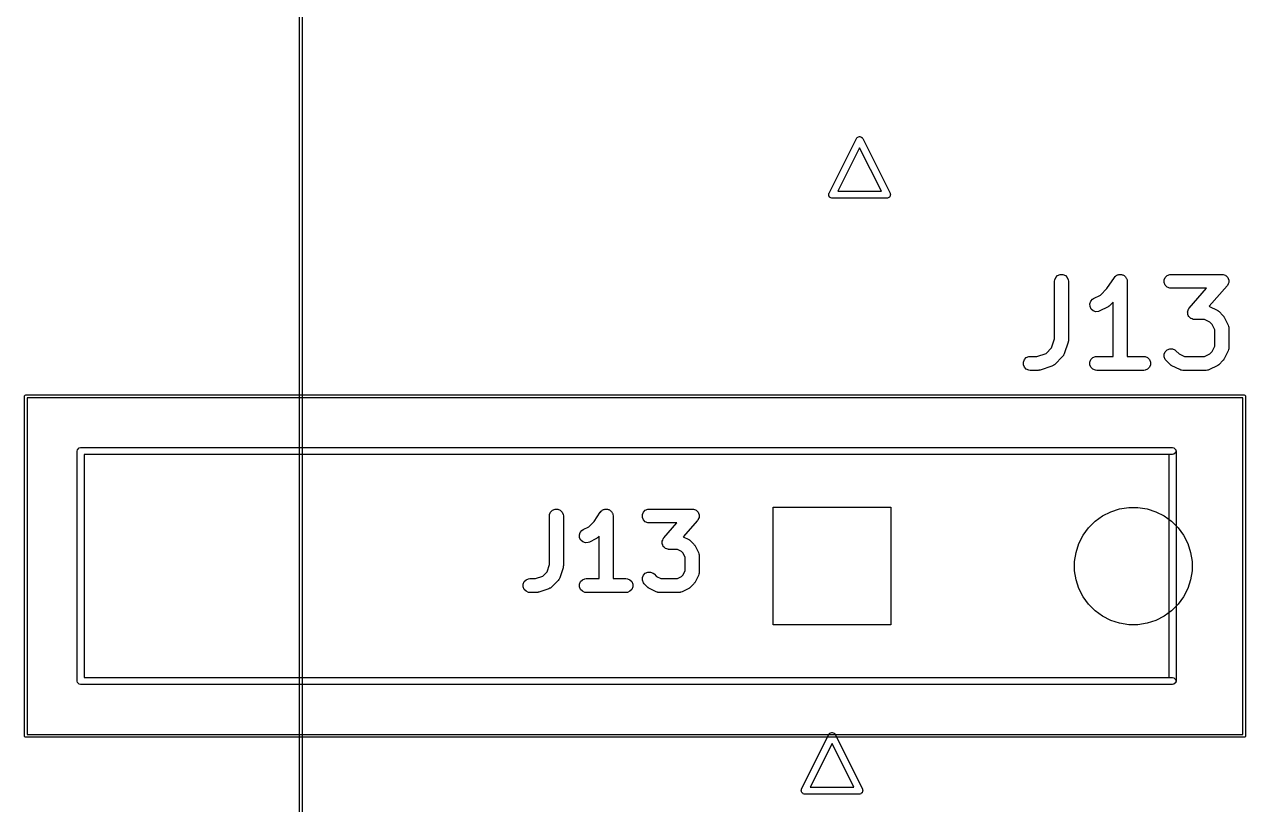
# Model space of a CAD drawing. Header units: inches. Extents: x 0.39 to 8.15, y -7.81 to -0.59.
# Drawn here: x 0.392 to 1.27, y -3.08 to -2.519 of the extents above; entities that cross this region are included whole.
import ezdxf

# ---------------------------------------------------------------- set-up
doc = ezdxf.new("R2010")
doc.units = ezdxf.units.IN
doc.header["$MEASUREMENT"] = 0
for name, color, linetype, true_color in [('B.Cu', 153, 'CONTINUOUS', 0x4d7fc4), ('Edge.Cuts', 254, 'CONTINUOUS', 0xd0d2cd), ('F.Courtyard', 6, 'CONTINUOUS', 0xff26e2), ('F.Cu', 13, 'CONTINUOUS', 0xc83434), ('F.Fab', 9, 'CONTINUOUS', 0xafafaf), ('F.Silkscreen', 41, 'CONTINUOUS', 0xf2eda1)]:
    doc.layers.add(name, color=color, linetype=linetype, true_color=true_color)

msp = doc.modelspace()

# ---------------------------------------------------------------- linework, layer by layer
at = {"layer": 'B.Cu', "linetype": 'CONTINUOUS'}
for p, q in [((0.93, -2.95101), (0.93, -2.86637)), ((0.93, -2.86637), (1.01464, -2.86637)), ((1.01464, -2.86637), (1.01464, -2.95101)), ((1.16674, -2.8726), (1.17266, -2.86959)), ((1.17266, -2.86959), (1.17897, -2.86754)), ((1.17897, -2.86754), (1.18553, -2.8665)), ((1.18553, -2.8665), (1.19217, -2.8665)), ((1.19217, -2.8665), (1.19873, -2.86754)), ((1.19873, -2.86754), (1.20505, -2.86959)), ((1.20505, -2.86959), (1.21097, -2.8726)), ((1.15667, -2.8812), (1.16137, -2.87651)), ((1.16137, -2.87651), (1.16674, -2.8726)), ((1.21097, -2.8726), (1.21634, -2.87651)), ((1.21634, -2.87651), (1.22104, -2.8812)), ((1.14975, -2.89249), (1.15277, -2.88658)), ((1.15277, -2.88658), (1.15667, -2.8812)), ((1.22104, -2.8812), (1.22494, -2.88658)), ((1.22494, -2.88658), (1.22796, -2.89249)), ((1.1477, -2.89881), (1.14975, -2.89249)), ((1.22796, -2.89249), (1.23001, -2.89881)), ((1.14666, -2.90537), (1.1477, -2.89881)), ((1.23001, -2.89881), (1.23105, -2.90537)), ((1.14666, -2.91201), (1.14666, -2.90537)), ((1.1477, -2.91857), (1.14666, -2.91201)), ((1.23105, -2.91201), (1.23001, -2.91857)), ((1.23105, -2.90537), (1.23105, -2.91201)), ((1.14975, -2.92489), (1.1477, -2.91857)), ((1.23001, -2.91857), (1.22796, -2.92489)), ((1.15277, -2.9308), (1.14975, -2.92489)), ((1.15667, -2.93618), (1.15277, -2.9308)), ((1.22494, -2.9308), (1.22104, -2.93618)), ((1.22796, -2.92489), (1.22494, -2.9308)), ((1.16137, -2.94087), (1.15667, -2.93618)), ((1.22104, -2.93618), (1.21634, -2.94087)), ((1.16674, -2.94478), (1.16137, -2.94087)), ((1.17266, -2.94779), (1.16674, -2.94478)), ((1.17897, -2.94984), (1.17266, -2.94779)), ((1.20505, -2.94779), (1.19873, -2.94984)), ((1.21097, -2.94478), (1.20505, -2.94779)), ((1.21634, -2.94087), (1.21097, -2.94478)), ((1.01464, -2.95101), (0.93, -2.95101)), ((1.18553, -2.95088), (1.17897, -2.94984)), ((1.19217, -2.95088), (1.18553, -2.95088)), ((1.19873, -2.94984), (1.19217, -2.95088))]:
    msp.add_line(p, q, dxfattribs=at)
at = {"layer": 'Edge.Cuts', "linetype": 'CONTINUOUS'}
for p, q in [((0.58957, -7.81299), (0.58957, -0.59055)), ((0.59154, -0.59154), (0.59154, -3.51083))]:
    msp.add_line(p, q, dxfattribs=at)
at = {"layer": 'F.Courtyard', "linetype": 'CONTINUOUS'}
for p, q in [((0.39189, -2.78664), (0.39196, -2.78627)), ((0.39189, -3.03074), (0.39189, -2.78664)), ((0.39196, -2.78627), (0.39249, -2.78573)), ((0.39249, -2.78573), (0.39287, -2.78566)), ((0.39287, -2.78566), (1.26855, -2.78566)), ((0.39385, -2.78763), (0.39385, -3.02975)), ((1.26756, -2.78763), (0.39385, -2.78763)), ((1.26756, -3.02975), (1.26756, -2.78763)), ((1.26855, -2.78566), (1.26892, -2.78573)), ((1.26892, -2.78573), (1.26946, -2.78627)), ((1.26946, -2.78627), (1.26953, -2.78664)), ((1.26953, -2.78664), (1.26953, -3.03074)), ((0.39196, -3.03111), (0.39189, -3.03074)), ((0.39249, -3.03165), (0.39196, -3.03111)), ((0.39287, -3.03172), (0.39249, -3.03165)), ((1.26855, -3.03172), (0.39287, -3.03172)), ((0.39385, -3.02975), (1.26756, -3.02975)), ((1.26892, -3.03165), (1.26855, -3.03172)), ((1.26946, -3.03111), (1.26892, -3.03165)), ((1.26953, -3.03074), (1.26946, -3.03111))]:
    msp.add_line(p, q, dxfattribs=at)
at = {"layer": 'F.Cu', "linetype": 'CONTINUOUS'}
for p, q in [((0.93, -2.95101), (0.93, -2.86637)), ((0.93, -2.86637), (1.01464, -2.86637)), ((1.01464, -2.86637), (1.01464, -2.95101)), ((1.16674, -2.8726), (1.17266, -2.86959)), ((1.17266, -2.86959), (1.17897, -2.86754)), ((1.17897, -2.86754), (1.18553, -2.8665)), ((1.18553, -2.8665), (1.19217, -2.8665)), ((1.19217, -2.8665), (1.19873, -2.86754)), ((1.19873, -2.86754), (1.20505, -2.86959)), ((1.20505, -2.86959), (1.21097, -2.8726)), ((1.15667, -2.8812), (1.16137, -2.87651)), ((1.16137, -2.87651), (1.16674, -2.8726)), ((1.21097, -2.8726), (1.21634, -2.87651)), ((1.21634, -2.87651), (1.22104, -2.8812)), ((1.14975, -2.89249), (1.15277, -2.88658)), ((1.15277, -2.88658), (1.15667, -2.8812)), ((1.22104, -2.8812), (1.22494, -2.88658)), ((1.22494, -2.88658), (1.22796, -2.89249)), ((1.1477, -2.89881), (1.14975, -2.89249)), ((1.22796, -2.89249), (1.23001, -2.89881)), ((1.14666, -2.90537), (1.1477, -2.89881)), ((1.23001, -2.89881), (1.23105, -2.90537)), ((1.14666, -2.91201), (1.14666, -2.90537)), ((1.1477, -2.91857), (1.14666, -2.91201)), ((1.23105, -2.91201), (1.23001, -2.91857)), ((1.23105, -2.90537), (1.23105, -2.91201)), ((1.14975, -2.92489), (1.1477, -2.91857)), ((1.23001, -2.91857), (1.22796, -2.92489)), ((1.15277, -2.9308), (1.14975, -2.92489)), ((1.15667, -2.93618), (1.15277, -2.9308)), ((1.22494, -2.9308), (1.22104, -2.93618)), ((1.22796, -2.92489), (1.22494, -2.9308)), ((1.16137, -2.94087), (1.15667, -2.93618)), ((1.22104, -2.93618), (1.21634, -2.94087)), ((1.16674, -2.94478), (1.16137, -2.94087)), ((1.17266, -2.94779), (1.16674, -2.94478)), ((1.17897, -2.94984), (1.17266, -2.94779)), ((1.20505, -2.94779), (1.19873, -2.94984)), ((1.21097, -2.94478), (1.20505, -2.94779)), ((1.21634, -2.94087), (1.21097, -2.94478)), ((1.01464, -2.95101), (0.93, -2.95101)), ((1.18553, -2.95088), (1.17897, -2.94984)), ((1.19217, -2.95088), (1.18553, -2.95088)), ((1.19873, -2.94984), (1.19217, -2.95088))]:
    msp.add_line(p, q, dxfattribs=at)
at = {"layer": 'F.Fab', "linetype": 'CONTINUOUS'}
for p, q in [((0.9702, -2.64061), (0.98989, -2.60124)), ((0.98989, -2.60124), (0.9902, -2.60085)), ((0.9902, -2.60085), (0.99024, -2.60072)), ((0.99024, -2.60072), (0.99033, -2.60068)), ((0.99033, -2.60068), (0.99049, -2.60047)), ((0.99049, -2.60047), (0.99124, -2.60022)), ((0.99124, -2.60022), (0.99195, -2.59987)), ((0.99195, -2.59987), (0.99213, -2.59993)), ((0.99213, -2.59993), (0.9923, -2.59987)), ((0.9923, -2.59987), (0.99301, -2.60022)), ((0.99301, -2.60022), (0.99376, -2.60047)), ((0.99376, -2.60047), (0.99392, -2.60068)), ((0.99392, -2.60068), (0.99401, -2.60072)), ((0.99401, -2.60072), (0.99406, -2.60085)), ((0.99406, -2.60085), (0.99436, -2.60124)), ((0.99436, -2.60124), (1.01405, -2.64061)), ((0.99213, -2.60795), (0.97649, -2.63923)), ((1.00777, -2.63923), (0.99213, -2.60795)), ((0.96995, -2.64156), (0.97013, -2.64088)), ((0.97013, -2.64211), (0.96995, -2.64156)), ((0.97013, -2.64078), (0.97017, -2.64074)), ((0.97013, -2.64088), (0.97013, -2.64078)), ((0.97017, -2.64074), (0.9702, -2.64061)), ((0.97649, -2.63923), (1.00777, -2.63923)), ((1.01405, -2.64061), (1.01408, -2.64074)), ((1.01408, -2.64074), (1.01412, -2.64078)), ((1.01412, -2.64078), (1.01412, -2.64088)), ((1.01412, -2.64088), (1.0143, -2.64156)), ((1.0143, -2.64156), (1.01412, -2.64211)), ((0.97013, -2.64269), (0.97013, -2.64211)), ((0.97042, -2.64298), (0.97013, -2.64269)), ((0.97055, -2.64337), (0.97042, -2.64298)), ((0.97107, -2.64363), (0.97055, -2.64337)), ((0.97148, -2.64404), (0.97107, -2.64363)), ((0.97217, -2.64418), (0.97148, -2.64404)), ((0.97226, -2.64423), (0.97217, -2.64418)), ((0.97232, -2.64421), (0.97226, -2.64423)), ((0.97244, -2.64423), (0.97232, -2.64421)), ((1.01181, -2.64423), (0.97244, -2.64423)), ((1.01193, -2.64421), (1.01181, -2.64423)), ((1.01199, -2.64423), (1.01193, -2.64421)), ((1.01208, -2.64418), (1.01199, -2.64423)), ((1.01277, -2.64404), (1.01208, -2.64418)), ((1.01318, -2.64363), (1.01277, -2.64404)), ((1.0137, -2.64337), (1.01318, -2.64363)), ((1.01383, -2.64298), (1.0137, -2.64337)), ((1.01412, -2.64269), (1.01383, -2.64298)), ((1.01412, -2.64211), (1.01412, -2.64269)), ((0.42974, -2.82601), (0.42993, -2.82506)), ((0.42974, -2.99137), (0.42974, -2.82601)), ((0.42993, -2.82506), (0.43128, -2.8237)), ((0.43128, -2.8237), (0.43224, -2.82351)), ((0.43224, -2.82351), (1.21712, -2.82351)), ((1.21712, -2.82351), (1.21808, -2.8237)), ((1.21808, -2.8237), (1.21943, -2.82506)), ((1.21943, -2.82506), (1.21962, -2.82601)), ((1.21962, -2.82601), (1.21962, -2.99137)), ((0.43474, -2.82851), (0.43474, -2.98887)), ((1.21462, -2.82851), (0.43474, -2.82851)), ((1.21462, -2.98887), (1.21462, -2.82851)), ((0.76934, -2.87169), (0.77008, -2.86989)), ((0.77008, -2.86989), (0.77146, -2.86851)), ((0.77146, -2.86851), (0.77326, -2.86777)), ((0.77326, -2.86777), (0.77522, -2.86777)), ((0.77522, -2.86777), (0.77702, -2.86851)), ((0.77702, -2.86851), (0.7784, -2.86989)), ((0.7784, -2.86989), (0.77914, -2.87169)), ((0.80131, -2.87663), (0.80579, -2.8699)), ((0.80579, -2.8699), (0.8058, -2.86989)), ((0.8058, -2.86989), (0.80642, -2.86914)), ((0.8058, -2.86989), (0.8058, -2.86989)), ((0.8058, -2.86989), (0.8058, -2.86989)), ((0.80642, -2.86914), (0.80683, -2.86886)), ((0.80683, -2.86886), (0.80718, -2.86851)), ((0.80718, -2.86851), (0.80763, -2.86833)), ((0.80763, -2.86833), (0.80804, -2.86805)), ((0.80804, -2.86805), (0.80852, -2.86796)), ((0.80852, -2.86796), (0.80898, -2.86777)), ((0.80898, -2.86777), (0.80947, -2.86777)), ((0.80947, -2.86777), (0.80995, -2.86767)), ((0.80995, -2.86767), (0.81043, -2.86777)), ((0.81043, -2.86777), (0.81093, -2.86777)), ((0.81093, -2.86777), (0.81138, -2.86795)), ((0.81138, -2.86795), (0.81186, -2.86805)), ((0.81186, -2.86805), (0.81227, -2.86832)), ((0.81227, -2.86832), (0.81273, -2.86851)), ((0.81273, -2.86851), (0.81308, -2.86886)), ((0.81308, -2.86886), (0.81349, -2.86913)), ((0.81349, -2.86913), (0.81376, -2.86954)), ((0.81376, -2.86954), (0.81411, -2.86989)), ((0.81411, -2.86989), (0.8143, -2.87034)), ((0.836, -2.87169), (0.83675, -2.86989)), ((0.83675, -2.86989), (0.83813, -2.86851)), ((0.83813, -2.86851), (0.83993, -2.86777)), ((0.83993, -2.86777), (0.84091, -2.86767)), ((0.84091, -2.86767), (0.87186, -2.86767)), ((0.87186, -2.86767), (0.87238, -2.86772)), ((0.87238, -2.86772), (0.87251, -2.86771)), ((0.87251, -2.86771), (0.8726, -2.86774)), ((0.8726, -2.86774), (0.87283, -2.86777)), ((0.87283, -2.86777), (0.87359, -2.86808)), ((0.87359, -2.86808), (0.87435, -2.86834)), ((0.87435, -2.86834), (0.87448, -2.86845)), ((0.87448, -2.86845), (0.87464, -2.86851)), ((0.87464, -2.86851), (0.87521, -2.86909)), ((0.87521, -2.86909), (0.87582, -2.86962)), ((0.87582, -2.86962), (0.8759, -2.86977)), ((0.8759, -2.86977), (0.87602, -2.86989)), ((0.87602, -2.86989), (0.87633, -2.87064)), ((0.76924, -2.87267), (0.76934, -2.87169)), ((0.76924, -2.90757), (0.76924, -2.87267)), ((0.77914, -2.87169), (0.77924, -2.87267)), ((0.77924, -2.87267), (0.77924, -2.90838)), ((0.79747, -2.88047), (0.80131, -2.87663)), ((0.8143, -2.87034), (0.81457, -2.87075)), ((0.81457, -2.87075), (0.81467, -2.87124)), ((0.81467, -2.87124), (0.81486, -2.87169)), ((0.81486, -2.87169), (0.81495, -2.87266)), ((0.81495, -2.87266), (0.81495, -2.87266)), ((0.81495, -2.87266), (0.81495, -2.87267)), ((0.81495, -2.87267), (0.81495, -2.87267)), ((0.81495, -2.87267), (0.81495, -2.91767)), ((0.836, -2.87365), (0.836, -2.87169)), ((0.83675, -2.87545), (0.836, -2.87365)), ((0.83813, -2.87683), (0.83675, -2.87545)), ((0.83993, -2.87757), (0.83813, -2.87683)), ((0.84091, -2.87767), (0.83993, -2.87757)), ((0.86084, -2.87767), (0.84091, -2.87767)), ((0.85143, -2.88843), (0.86084, -2.87767)), ((0.87562, -2.87596), (0.86539, -2.88766)), ((0.87592, -2.87554), (0.87562, -2.87596)), ((0.87602, -2.87545), (0.87592, -2.87554)), ((0.87605, -2.87536), (0.87602, -2.87545)), ((0.87619, -2.87517), (0.87605, -2.87536)), ((0.87645, -2.8744), (0.87619, -2.87517)), ((0.87633, -2.87064), (0.87669, -2.87137)), ((0.87676, -2.87365), (0.87645, -2.8744)), ((0.87669, -2.87137), (0.8767, -2.87154)), ((0.8767, -2.87154), (0.87676, -2.87169)), ((0.87676, -2.87169), (0.87676, -2.87251)), ((0.87676, -2.87251), (0.87682, -2.87332)), ((0.87682, -2.87332), (0.87676, -2.87348)), ((0.87676, -2.87348), (0.87676, -2.87365)), ((0.79071, -2.88633), (0.79133, -2.88448)), ((0.79085, -2.88828), (0.79071, -2.88633)), ((0.79133, -2.88448), (0.7926, -2.88301)), ((0.7926, -2.88301), (0.79343, -2.88248)), ((0.79343, -2.88248), (0.79747, -2.88047)), ((0.80495, -2.88712), (0.80397, -2.88811)), ((0.80495, -2.91767), (0.80495, -2.88712)), ((0.79172, -2.89002), (0.79085, -2.88828)), ((0.79319, -2.8913), (0.79172, -2.89002)), ((0.79504, -2.89192), (0.79319, -2.8913)), ((0.79699, -2.89178), (0.79504, -2.89192)), ((0.7979, -2.89143), (0.79699, -2.89178)), ((0.80267, -2.88905), (0.7979, -2.89143)), ((0.80309, -2.88878), (0.80267, -2.88905)), ((0.80321, -2.88873), (0.80309, -2.88878)), ((0.80335, -2.88862), (0.80321, -2.88873)), ((0.8035, -2.88852), (0.80335, -2.88862)), ((0.80358, -2.88842), (0.8035, -2.88852)), ((0.80397, -2.88811), (0.80358, -2.88842)), ((0.85023, -2.89107), (0.85029, -2.89091)), ((0.85029, -2.89188), (0.85023, -2.89107)), ((0.85029, -2.89074), (0.8506, -2.88999)), ((0.85029, -2.89091), (0.85029, -2.89074)), ((0.85029, -2.89269), (0.85029, -2.89188)), ((0.85035, -2.89285), (0.85029, -2.89269)), ((0.85036, -2.89302), (0.85035, -2.89285)), ((0.85072, -2.89375), (0.85036, -2.89302)), ((0.8506, -2.88999), (0.85086, -2.88922)), ((0.85104, -2.8945), (0.85072, -2.89375)), ((0.85086, -2.88922), (0.851, -2.88903)), ((0.851, -2.88903), (0.85104, -2.88894)), ((0.85104, -2.88894), (0.85113, -2.88885)), ((0.85115, -2.89461), (0.85104, -2.8945)), ((0.85113, -2.88885), (0.85143, -2.88843)), ((0.85123, -2.89477), (0.85115, -2.89461)), ((0.85184, -2.8953), (0.85123, -2.89477)), ((0.85241, -2.89587), (0.85184, -2.8953)), ((0.85257, -2.89594), (0.85241, -2.89587)), ((0.8527, -2.89605), (0.85257, -2.89594)), ((0.85347, -2.89631), (0.8527, -2.89605)), ((0.86539, -2.88766), (0.86933, -2.88963)), ((0.86933, -2.88963), (0.86975, -2.88989)), ((0.86975, -2.88989), (0.86988, -2.88994)), ((0.86988, -2.88994), (0.87001, -2.89005)), ((0.87001, -2.89005), (0.87016, -2.89015)), ((0.87016, -2.89015), (0.87025, -2.89025)), ((0.87025, -2.89025), (0.87063, -2.89056)), ((0.87063, -2.89056), (0.87301, -2.89294)), ((0.87301, -2.89294), (0.87333, -2.89333)), ((0.87333, -2.89333), (0.87343, -2.89341)), ((0.87343, -2.89341), (0.87352, -2.89356)), ((0.87352, -2.89356), (0.87364, -2.8937)), ((0.87364, -2.8937), (0.87369, -2.89382)), ((0.87369, -2.89382), (0.87395, -2.89424)), ((0.87395, -2.89424), (0.87633, -2.89901)), ((0.85422, -2.89662), (0.85347, -2.89631)), ((0.85446, -2.89664), (0.85422, -2.89662)), ((0.85455, -2.89668), (0.85446, -2.89664)), ((0.85468, -2.89667), (0.85455, -2.89668)), ((0.85519, -2.89672), (0.85468, -2.89667)), ((0.86116, -2.89672), (0.85519, -2.89672)), ((0.86414, -2.89821), (0.86116, -2.89672)), ((0.86537, -2.89944), (0.86414, -2.89821)), ((0.86686, -2.90242), (0.86537, -2.89944)), ((0.86686, -2.91197), (0.86686, -2.90242)), ((0.87633, -2.89901), (0.87668, -2.89992)), ((0.87668, -2.89992), (0.87669, -2.9001)), ((0.87669, -2.9001), (0.87676, -2.90027)), ((0.87676, -2.90027), (0.87686, -2.90124)), ((0.87686, -2.90124), (0.87686, -2.91315)), ((0.7644, -2.91592), (0.76749, -2.91283)), ((0.76749, -2.91283), (0.76924, -2.90757)), ((0.77898, -2.90997), (0.7766, -2.91711)), ((0.77909, -2.90948), (0.77898, -2.90997)), ((0.77914, -2.90936), (0.77909, -2.90948)), ((0.77916, -2.90918), (0.77914, -2.90936)), ((0.7792, -2.90901), (0.77916, -2.90918)), ((0.77924, -2.90838), (0.77919, -2.90888)), ((0.77919, -2.90888), (0.7792, -2.90901)), ((0.83675, -2.91513), (0.83813, -2.91375)), ((0.83813, -2.91375), (0.83993, -2.913)), ((0.83993, -2.913), (0.84188, -2.913)), ((0.84188, -2.913), (0.84368, -2.91375)), ((0.84368, -2.91375), (0.84444, -2.91437)), ((0.86537, -2.91495), (0.86686, -2.91197)), ((0.87686, -2.91315), (0.87676, -2.91412)), ((0.75029, -2.92169), (0.75104, -2.91989)), ((0.75029, -2.92365), (0.75029, -2.92169)), ((0.75104, -2.91989), (0.75241, -2.91851)), ((0.75241, -2.91851), (0.75422, -2.91777)), ((0.75422, -2.91777), (0.75519, -2.91767)), ((0.75519, -2.91767), (0.75914, -2.91767)), ((0.75914, -2.91767), (0.7644, -2.91592)), ((0.77539, -2.91906), (0.77063, -2.92382)), ((0.77602, -2.9183), (0.77539, -2.91906)), ((0.77609, -2.91814), (0.77602, -2.9183)), ((0.7762, -2.918), (0.77609, -2.91814)), ((0.7766, -2.91711), (0.7762, -2.918)), ((0.79076, -2.92169), (0.79151, -2.91989)), ((0.79076, -2.92365), (0.79076, -2.92169)), ((0.79151, -2.91989), (0.79289, -2.91851)), ((0.79289, -2.91851), (0.79469, -2.91777)), ((0.79469, -2.91777), (0.79567, -2.91767)), ((0.79567, -2.91767), (0.80495, -2.91767)), ((0.81495, -2.91767), (0.82424, -2.91767)), ((0.82424, -2.91767), (0.82522, -2.91777)), ((0.82522, -2.91777), (0.82702, -2.91851)), ((0.82702, -2.91851), (0.8284, -2.91989)), ((0.8284, -2.91989), (0.82914, -2.92169)), ((0.82914, -2.92169), (0.82914, -2.92365)), ((0.836, -2.91693), (0.83675, -2.91513)), ((0.836, -2.91888), (0.836, -2.91693)), ((0.83675, -2.92069), (0.836, -2.91888)), ((0.83737, -2.92144), (0.83675, -2.92069)), ((0.83975, -2.92382), (0.83737, -2.92144)), ((0.84444, -2.91437), (0.84625, -2.91618)), ((0.84625, -2.91618), (0.84923, -2.91767)), ((0.84923, -2.91767), (0.86116, -2.91767)), ((0.86116, -2.91767), (0.86414, -2.91618)), ((0.86414, -2.91618), (0.86537, -2.91495)), ((0.87301, -2.92144), (0.87063, -2.92382)), ((0.87333, -2.92106), (0.87301, -2.92144)), ((0.87343, -2.92097), (0.87333, -2.92106)), ((0.87352, -2.92082), (0.87343, -2.92097)), ((0.87364, -2.92069), (0.87352, -2.92082)), ((0.87369, -2.92056), (0.87364, -2.92069)), ((0.87395, -2.92014), (0.87369, -2.92056)), ((0.87633, -2.91538), (0.87395, -2.92014)), ((0.87668, -2.91447), (0.87633, -2.91538)), ((0.87669, -2.91429), (0.87668, -2.91447)), ((0.87676, -2.91412), (0.87669, -2.91429)), ((0.75104, -2.92545), (0.75029, -2.92365)), ((0.75241, -2.92683), (0.75104, -2.92545)), ((0.75422, -2.92757), (0.75241, -2.92683)), ((0.75519, -2.92767), (0.75422, -2.92757)), ((0.75995, -2.92767), (0.75519, -2.92767)), ((0.76045, -2.92762), (0.75995, -2.92767)), ((0.76058, -2.92763), (0.76045, -2.92762)), ((0.76075, -2.92759), (0.76058, -2.92763)), ((0.76093, -2.92757), (0.76075, -2.92759)), ((0.76105, -2.92752), (0.76093, -2.92757)), ((0.76154, -2.92741), (0.76105, -2.92752)), ((0.76868, -2.92503), (0.76154, -2.92741)), ((0.76957, -2.92463), (0.76868, -2.92503)), ((0.76971, -2.92452), (0.76957, -2.92463)), ((0.76988, -2.92445), (0.76971, -2.92452)), ((0.77063, -2.92382), (0.76988, -2.92445)), ((0.79151, -2.92545), (0.79076, -2.92365)), ((0.79289, -2.92683), (0.79151, -2.92545)), ((0.79469, -2.92757), (0.79289, -2.92683)), ((0.79567, -2.92767), (0.79469, -2.92757)), ((0.82424, -2.92767), (0.79567, -2.92767)), ((0.82522, -2.92757), (0.82424, -2.92767)), ((0.82702, -2.92683), (0.82522, -2.92757)), ((0.8284, -2.92545), (0.82702, -2.92683)), ((0.82914, -2.92365), (0.8284, -2.92545)), ((0.84014, -2.92414), (0.83975, -2.92382)), ((0.84022, -2.92424), (0.84014, -2.92414)), ((0.84037, -2.92433), (0.84022, -2.92424)), ((0.84051, -2.92445), (0.84037, -2.92433)), ((0.84063, -2.9245), (0.84051, -2.92445)), ((0.84105, -2.92476), (0.84063, -2.9245)), ((0.84581, -2.92714), (0.84105, -2.92476)), ((0.84673, -2.92749), (0.84581, -2.92714)), ((0.84691, -2.92751), (0.84673, -2.92749)), ((0.84707, -2.92757), (0.84691, -2.92751)), ((0.84805, -2.92767), (0.84707, -2.92757)), ((0.86234, -2.92767), (0.84805, -2.92767)), ((0.86331, -2.92757), (0.86234, -2.92767)), ((0.86348, -2.92751), (0.86331, -2.92757)), ((0.86366, -2.92749), (0.86348, -2.92751)), ((0.86457, -2.92714), (0.86366, -2.92749)), ((0.86933, -2.92476), (0.86457, -2.92714)), ((0.86975, -2.9245), (0.86933, -2.92476)), ((0.86988, -2.92445), (0.86975, -2.9245)), ((0.87001, -2.92433), (0.86988, -2.92445)), ((0.87016, -2.92424), (0.87001, -2.92433)), ((0.87025, -2.92414), (0.87016, -2.92424)), ((0.87063, -2.92382), (0.87025, -2.92414)), ((0.42993, -2.99232), (0.42974, -2.99137)), ((0.43128, -2.99368), (0.42993, -2.99232)), ((0.43474, -2.98887), (1.21462, -2.98887)), ((1.21943, -2.99232), (1.21808, -2.99368)), ((1.21962, -2.99137), (1.21943, -2.99232)), ((0.43224, -2.99387), (0.43128, -2.99368)), ((1.21712, -2.99387), (0.43224, -2.99387)), ((1.21808, -2.99368), (1.21712, -2.99387)), ((0.9504, -3.06899), (0.97008, -3.02962)), ((0.97232, -3.03633), (0.95668, -3.06761)), ((0.97008, -3.02962), (0.97039, -3.02923)), ((0.97039, -3.02923), (0.97043, -3.0291)), ((0.97043, -3.0291), (0.97052, -3.02905)), ((0.97052, -3.02905), (0.97068, -3.02885)), ((0.97068, -3.02885), (0.97143, -3.0286)), ((0.97143, -3.0286), (0.97214, -3.02824)), ((0.97214, -3.02824), (0.97232, -3.0283)), ((0.97232, -3.0283), (0.9725, -3.02824)), ((0.98796, -3.06761), (0.97232, -3.03633)), ((0.9725, -3.02824), (0.97321, -3.0286)), ((0.97321, -3.0286), (0.97396, -3.02885)), ((0.97396, -3.02885), (0.97412, -3.02905)), ((0.97412, -3.02905), (0.97421, -3.0291)), ((0.97421, -3.0291), (0.97425, -3.02923)), ((0.97425, -3.02923), (0.97455, -3.02962)), ((0.97455, -3.02962), (0.99424, -3.06899)), ((0.95014, -3.06993), (0.95032, -3.06926)), ((0.95032, -3.07048), (0.95014, -3.06993)), ((0.95032, -3.06915), (0.95036, -3.06911)), ((0.95032, -3.06926), (0.95032, -3.06915)), ((0.95032, -3.07106), (0.95032, -3.07048)), ((0.95062, -3.07136), (0.95032, -3.07106)), ((0.95036, -3.06911), (0.9504, -3.06899)), ((0.95075, -3.07175), (0.95062, -3.07136)), ((0.95127, -3.07201), (0.95075, -3.07175)), ((0.95668, -3.06761), (0.98796, -3.06761)), ((0.99389, -3.07175), (0.99337, -3.07201)), ((0.99402, -3.07136), (0.99389, -3.07175)), ((0.99431, -3.07106), (0.99402, -3.07136)), ((0.99424, -3.06899), (0.99427, -3.06911)), ((0.99427, -3.06911), (0.99431, -3.06915)), ((0.99431, -3.06915), (0.99431, -3.06926)), ((0.99431, -3.06926), (0.9945, -3.06993)), ((0.9945, -3.06993), (0.99431, -3.07048)), ((0.99431, -3.07048), (0.99431, -3.07106)), ((0.95168, -3.07242), (0.95127, -3.07201)), ((0.95236, -3.07255), (0.95168, -3.07242)), ((0.95246, -3.0726), (0.95236, -3.07255)), ((0.95251, -3.07258), (0.95246, -3.0726)), ((0.95263, -3.07261), (0.95251, -3.07258)), ((0.992, -3.07261), (0.95263, -3.07261)), ((0.99213, -3.07258), (0.992, -3.07261)), ((0.99218, -3.0726), (0.99213, -3.07258)), ((0.99228, -3.07255), (0.99218, -3.0726)), ((0.99296, -3.07242), (0.99228, -3.07255)), ((0.99337, -3.07201), (0.99296, -3.07242))]:
    msp.add_line(p, q, dxfattribs=at)
at = {"layer": 'F.Silkscreen', "linetype": 'CONTINUOUS'}
for p, q in [((0.9702, -2.64061), (0.98989, -2.60124)), ((0.98989, -2.60124), (0.9902, -2.60085)), ((0.9902, -2.60085), (0.99024, -2.60072)), ((0.99024, -2.60072), (0.99033, -2.60068)), ((0.99033, -2.60068), (0.99049, -2.60047)), ((0.99049, -2.60047), (0.99124, -2.60022)), ((0.99124, -2.60022), (0.99195, -2.59987)), ((0.99195, -2.59987), (0.99213, -2.59993)), ((0.99213, -2.59993), (0.9923, -2.59987)), ((0.9923, -2.59987), (0.99301, -2.60022)), ((0.99301, -2.60022), (0.99376, -2.60047)), ((0.99376, -2.60047), (0.99392, -2.60068)), ((0.99392, -2.60068), (0.99401, -2.60072)), ((0.99401, -2.60072), (0.99406, -2.60085)), ((0.99406, -2.60085), (0.99436, -2.60124)), ((0.99436, -2.60124), (1.01405, -2.64061)), ((0.99213, -2.60795), (0.97649, -2.63923)), ((1.00777, -2.63923), (0.99213, -2.60795)), ((0.96995, -2.64156), (0.97013, -2.64088)), ((0.97013, -2.64211), (0.96995, -2.64156)), ((0.97013, -2.64078), (0.97017, -2.64074)), ((0.97013, -2.64088), (0.97013, -2.64078)), ((0.97017, -2.64074), (0.9702, -2.64061)), ((0.97649, -2.63923), (1.00777, -2.63923)), ((1.01405, -2.64061), (1.01408, -2.64074)), ((1.01408, -2.64074), (1.01412, -2.64078)), ((1.01412, -2.64078), (1.01412, -2.64088)), ((1.01412, -2.64088), (1.0143, -2.64156)), ((1.0143, -2.64156), (1.01412, -2.64211)), ((0.97013, -2.64269), (0.97013, -2.64211)), ((0.97042, -2.64298), (0.97013, -2.64269)), ((0.97055, -2.64337), (0.97042, -2.64298)), ((0.97107, -2.64363), (0.97055, -2.64337)), ((0.97148, -2.64404), (0.97107, -2.64363)), ((0.97217, -2.64418), (0.97148, -2.64404)), ((0.97226, -2.64423), (0.97217, -2.64418)), ((0.97232, -2.64421), (0.97226, -2.64423)), ((0.97244, -2.64423), (0.97232, -2.64421)), ((1.01181, -2.64423), (0.97244, -2.64423)), ((1.01193, -2.64421), (1.01181, -2.64423)), ((1.01199, -2.64423), (1.01193, -2.64421)), ((1.01208, -2.64418), (1.01199, -2.64423)), ((1.01277, -2.64404), (1.01208, -2.64418)), ((1.01318, -2.64363), (1.01277, -2.64404)), ((1.0137, -2.64337), (1.01318, -2.64363)), ((1.01383, -2.64298), (1.0137, -2.64337)), ((1.01412, -2.64269), (1.01383, -2.64298)), ((1.01412, -2.64211), (1.01412, -2.64269)), ((1.13223, -2.70397), (1.13233, -2.70299)), ((1.13233, -2.70299), (1.13308, -2.70119)), ((1.13308, -2.70119), (1.13446, -2.69981)), ((1.13446, -2.69981), (1.13626, -2.69906)), ((1.13626, -2.69906), (1.13821, -2.69906)), ((1.13821, -2.69906), (1.14001, -2.69981)), ((1.14001, -2.69981), (1.14139, -2.70119)), ((1.14139, -2.70119), (1.14214, -2.70299)), ((1.14214, -2.70299), (1.14223, -2.70397)), ((1.16991, -2.70922), (1.17525, -2.70119)), ((1.17525, -2.70119), (1.17526, -2.70119)), ((1.17526, -2.70118), (1.17588, -2.70043)), ((1.17526, -2.70119), (1.17526, -2.70118)), ((1.17526, -2.70119), (1.17526, -2.70119)), ((1.17588, -2.70043), (1.17629, -2.70016)), ((1.17629, -2.70016), (1.17664, -2.69981)), ((1.17664, -2.69981), (1.17709, -2.69962)), ((1.17709, -2.69962), (1.1775, -2.69935)), ((1.1775, -2.69935), (1.17798, -2.69925)), ((1.17798, -2.69925), (1.17844, -2.69906)), ((1.17844, -2.69906), (1.17893, -2.69906)), ((1.17893, -2.69906), (1.17941, -2.69897)), ((1.17941, -2.69897), (1.1799, -2.69906)), ((1.1799, -2.69906), (1.18039, -2.69906)), ((1.18039, -2.69906), (1.18084, -2.69925)), ((1.18084, -2.69925), (1.18132, -2.69934)), ((1.18132, -2.69934), (1.18174, -2.69962)), ((1.18174, -2.69962), (1.18219, -2.69981)), ((1.18219, -2.69981), (1.18254, -2.70015)), ((1.18254, -2.70015), (1.18295, -2.70043)), ((1.18295, -2.70043), (1.18322, -2.70084)), ((1.18322, -2.70084), (1.18357, -2.70119)), ((1.18357, -2.70119), (1.18376, -2.70164)), ((1.18376, -2.70164), (1.18403, -2.70205)), ((1.18403, -2.70205), (1.18413, -2.70253)), ((1.18413, -2.70253), (1.18432, -2.70299)), ((1.18432, -2.70299), (1.18441, -2.70396)), ((1.21107, -2.70299), (1.21182, -2.70119)), ((1.21107, -2.70494), (1.21107, -2.70299)), ((1.21182, -2.70119), (1.2132, -2.69981)), ((1.2132, -2.69981), (1.215, -2.69906)), ((1.215, -2.69906), (1.21597, -2.69897)), ((1.21597, -2.69897), (1.25253, -2.69897)), ((1.25253, -2.69897), (1.25305, -2.69902)), ((1.25305, -2.69902), (1.25318, -2.69901)), ((1.25318, -2.69901), (1.25327, -2.69904)), ((1.25327, -2.69904), (1.25351, -2.69906)), ((1.25351, -2.69906), (1.25426, -2.69937)), ((1.25426, -2.69937), (1.25503, -2.69963)), ((1.25503, -2.69963), (1.25515, -2.69974)), ((1.25515, -2.69974), (1.25531, -2.69981)), ((1.25531, -2.69981), (1.25588, -2.70038)), ((1.25588, -2.70038), (1.25649, -2.70092)), ((1.25649, -2.70092), (1.25657, -2.70107)), ((1.25657, -2.70107), (1.25669, -2.70119)), ((1.25669, -2.70119), (1.257, -2.70194)), ((1.257, -2.70194), (1.25736, -2.70267)), ((1.25736, -2.70267), (1.25737, -2.70283)), ((1.25737, -2.70283), (1.25743, -2.70299)), ((1.25743, -2.70299), (1.25743, -2.7038)), ((1.13223, -2.74534), (1.13223, -2.70397)), ((1.14223, -2.70397), (1.14223, -2.74615)), ((1.1652, -2.71392), (1.16991, -2.70922)), ((1.18441, -2.70396), (1.18442, -2.70396)), ((1.18442, -2.70396), (1.18441, -2.70396)), ((1.18441, -2.70396), (1.18442, -2.70397)), ((1.18442, -2.70397), (1.18442, -2.75802)), ((1.21182, -2.70674), (1.21107, -2.70494)), ((1.2132, -2.70812), (1.21182, -2.70674)), ((1.215, -2.70887), (1.2132, -2.70812)), ((1.21597, -2.70897), (1.215, -2.70887)), ((1.24151, -2.70897), (1.21597, -2.70897)), ((1.22908, -2.72317), (1.24151, -2.70897)), ((1.25629, -2.70726), (1.24343, -2.72196)), ((1.2566, -2.70684), (1.25629, -2.70726)), ((1.25669, -2.70674), (1.2566, -2.70684)), ((1.25672, -2.70666), (1.25669, -2.70674)), ((1.25686, -2.70646), (1.25672, -2.70666)), ((1.25712, -2.70569), (1.25686, -2.70646)), ((1.25743, -2.70494), (1.25712, -2.70569)), ((1.25743, -2.7038), (1.25749, -2.70461)), ((1.25749, -2.70461), (1.25743, -2.70477)), ((1.25743, -2.70477), (1.25743, -2.70494)), ((1.15758, -2.72021), (1.1582, -2.71836)), ((1.15772, -2.72216), (1.15758, -2.72021)), ((1.1582, -2.71836), (1.15948, -2.71689)), ((1.15948, -2.71689), (1.16031, -2.71637)), ((1.16031, -2.71637), (1.1652, -2.71392)), ((1.17442, -2.71885), (1.1717, -2.72156)), ((1.17442, -2.75802), (1.17442, -2.71885)), ((1.15859, -2.7239), (1.15772, -2.72216)), ((1.16007, -2.72518), (1.15859, -2.7239)), ((1.16192, -2.7258), (1.16007, -2.72518)), ((1.16386, -2.72566), (1.16192, -2.7258)), ((1.16478, -2.72531), (1.16386, -2.72566)), ((1.1704, -2.7225), (1.16478, -2.72531)), ((1.17082, -2.72223), (1.1704, -2.7225)), ((1.17094, -2.72218), (1.17082, -2.72223)), ((1.17108, -2.72207), (1.17094, -2.72218)), ((1.17123, -2.72198), (1.17108, -2.72207)), ((1.17132, -2.72188), (1.17123, -2.72198)), ((1.1717, -2.72156), (1.17132, -2.72188)), ((1.22789, -2.72582), (1.22794, -2.72566)), ((1.22794, -2.72663), (1.22789, -2.72582)), ((1.22794, -2.72549), (1.22825, -2.72474)), ((1.22794, -2.72566), (1.22794, -2.72549)), ((1.22794, -2.72744), (1.22794, -2.72663)), ((1.22801, -2.72759), (1.22794, -2.72744)), ((1.22802, -2.72776), (1.22801, -2.72759)), ((1.22838, -2.72849), (1.22802, -2.72776)), ((1.22825, -2.72474), (1.22851, -2.72397)), ((1.22869, -2.72924), (1.22838, -2.72849)), ((1.22851, -2.72397), (1.22865, -2.72377)), ((1.22865, -2.72377), (1.22869, -2.72368)), ((1.22869, -2.72368), (1.22878, -2.72359)), ((1.22881, -2.72936), (1.22869, -2.72924)), ((1.22878, -2.72359), (1.22908, -2.72317)), ((1.22888, -2.72951), (1.22881, -2.72936)), ((1.24343, -2.72196), (1.24352, -2.72199)), ((1.24352, -2.72199), (1.24914, -2.7248)), ((1.24914, -2.7248), (1.24956, -2.72507)), ((1.24956, -2.72507), (1.24968, -2.72512)), ((1.24968, -2.72512), (1.24982, -2.72523)), ((1.24982, -2.72523), (1.24997, -2.72532)), ((1.24997, -2.72532), (1.25006, -2.72542)), ((1.25006, -2.72542), (1.25044, -2.72574)), ((1.25044, -2.72574), (1.25325, -2.72855)), ((1.25325, -2.72855), (1.25357, -2.72893)), ((1.25357, -2.72893), (1.25367, -2.72902)), ((1.25367, -2.72902), (1.25376, -2.72917)), ((1.25376, -2.72917), (1.25388, -2.72931)), ((1.25388, -2.72931), (1.25393, -2.72943)), ((1.25393, -2.72943), (1.25419, -2.72985)), ((1.22949, -2.73005), (1.22888, -2.72951)), ((1.23007, -2.73062), (1.22949, -2.73005)), ((1.23022, -2.73068), (1.23007, -2.73062)), ((1.23035, -2.7308), (1.23022, -2.73068)), ((1.23112, -2.73106), (1.23035, -2.7308)), ((1.23187, -2.73137), (1.23112, -2.73106)), ((1.23211, -2.73139), (1.23187, -2.73137)), ((1.2322, -2.73142), (1.23211, -2.73139)), ((1.23233, -2.73141), (1.2322, -2.73142)), ((1.23285, -2.73146), (1.23233, -2.73141)), ((1.2401, -2.73146), (1.23285, -2.73146)), ((1.24394, -2.73338), (1.2401, -2.73146)), ((1.24561, -2.73505), (1.24394, -2.73338)), ((1.24753, -2.73889), (1.24561, -2.73505)), ((1.25419, -2.72985), (1.257, -2.73548)), ((1.257, -2.73548), (1.25735, -2.73639)), ((1.25735, -2.73639), (1.25737, -2.73657)), ((1.25737, -2.73657), (1.25743, -2.73674)), ((1.25743, -2.73674), (1.25753, -2.73771)), ((1.25753, -2.73771), (1.25753, -2.75177)), ((1.13005, -2.75188), (1.13223, -2.74534)), ((1.14215, -2.74695), (1.14214, -2.74712)), ((1.14219, -2.74677), (1.14215, -2.74695)), ((1.14223, -2.74615), (1.14218, -2.74664)), ((1.14218, -2.74664), (1.14219, -2.74677)), ((1.24753, -2.75059), (1.24753, -2.73889)), ((1.1261, -2.75584), (1.13005, -2.75188)), ((1.14198, -2.74773), (1.13916, -2.75617)), ((1.14209, -2.74724), (1.14198, -2.74773)), ((1.14214, -2.74712), (1.14209, -2.74724)), ((1.21107, -2.75642), (1.21182, -2.75462)), ((1.21182, -2.75462), (1.2132, -2.75324)), ((1.2132, -2.75324), (1.215, -2.75249)), ((1.215, -2.75249), (1.21695, -2.75249)), ((1.21695, -2.75249), (1.21875, -2.75324)), ((1.21875, -2.75324), (1.21951, -2.75386)), ((1.21951, -2.75386), (1.22175, -2.7561)), ((1.24394, -2.7561), (1.24561, -2.75443)), ((1.24561, -2.75443), (1.24753, -2.75059)), ((1.257, -2.75401), (1.25419, -2.75963)), ((1.25735, -2.75309), (1.257, -2.75401)), ((1.25737, -2.75291), (1.25735, -2.75309)), ((1.25743, -2.75275), (1.25737, -2.75291)), ((1.25753, -2.75177), (1.25743, -2.75275)), ((1.10983, -2.76205), (1.11058, -2.76024)), ((1.10983, -2.764), (1.10983, -2.76205)), ((1.11058, -2.7658), (1.10983, -2.764)), ((1.11058, -2.76024), (1.11196, -2.75886)), ((1.11196, -2.75886), (1.11376, -2.75812)), ((1.11376, -2.75812), (1.11474, -2.75802)), ((1.11474, -2.75802), (1.11955, -2.75802)), ((1.11955, -2.75802), (1.1261, -2.75584)), ((1.13127, -2.76455), (1.13038, -2.76495)), ((1.13141, -2.76443), (1.13127, -2.76455)), ((1.13157, -2.76437), (1.13141, -2.76443)), ((1.13233, -2.76374), (1.13157, -2.76437)), ((1.13796, -2.75812), (1.13233, -2.76374)), ((1.13858, -2.75736), (1.13796, -2.75812)), ((1.13865, -2.7572), (1.13858, -2.75736)), ((1.13876, -2.75706), (1.13865, -2.7572)), ((1.13916, -2.75617), (1.13876, -2.75706)), ((1.15764, -2.76205), (1.15838, -2.76024)), ((1.15764, -2.764), (1.15764, -2.76205)), ((1.15838, -2.7658), (1.15764, -2.764)), ((1.15838, -2.76024), (1.15976, -2.75886)), ((1.15976, -2.75886), (1.16157, -2.75812)), ((1.16157, -2.75812), (1.16254, -2.75802)), ((1.16254, -2.75802), (1.17442, -2.75802)), ((1.18442, -2.75802), (1.19629, -2.75802)), ((1.19629, -2.75802), (1.19726, -2.75812)), ((1.19726, -2.75812), (1.19907, -2.75886)), ((1.19907, -2.75886), (1.20045, -2.76024)), ((1.20045, -2.76024), (1.20119, -2.76205)), ((1.20119, -2.764), (1.20045, -2.7658)), ((1.20119, -2.76205), (1.20119, -2.764)), ((1.21107, -2.75837), (1.21107, -2.75642)), ((1.21182, -2.76017), (1.21107, -2.75837)), ((1.21244, -2.76093), (1.21182, -2.76017)), ((1.21525, -2.76374), (1.21244, -2.76093)), ((1.21563, -2.76406), (1.21525, -2.76374)), ((1.21572, -2.76416), (1.21563, -2.76406)), ((1.21587, -2.76425), (1.21572, -2.76416)), ((1.21601, -2.76437), (1.21587, -2.76425)), ((1.21613, -2.76442), (1.21601, -2.76437)), ((1.21655, -2.76468), (1.21613, -2.76442)), ((1.22175, -2.7561), (1.22559, -2.75802)), ((1.22559, -2.75802), (1.2401, -2.75802)), ((1.2401, -2.75802), (1.24394, -2.7561)), ((1.24956, -2.76442), (1.24914, -2.76468)), ((1.24968, -2.76437), (1.24956, -2.76442)), ((1.24982, -2.76425), (1.24968, -2.76437)), ((1.24997, -2.76416), (1.24982, -2.76425)), ((1.25006, -2.76406), (1.24997, -2.76416)), ((1.25044, -2.76374), (1.25006, -2.76406)), ((1.25325, -2.76093), (1.25044, -2.76374)), ((1.25357, -2.76055), (1.25325, -2.76093)), ((1.25367, -2.76046), (1.25357, -2.76055)), ((1.25376, -2.76031), (1.25367, -2.76046)), ((1.25388, -2.76017), (1.25376, -2.76031)), ((1.25393, -2.76005), (1.25388, -2.76017)), ((1.25419, -2.75963), (1.25393, -2.76005)), ((1.11196, -2.76718), (1.11058, -2.7658)), ((1.11376, -2.76792), (1.11196, -2.76718)), ((1.11474, -2.76802), (1.11376, -2.76792)), ((1.12036, -2.76802), (1.11474, -2.76802)), ((1.12085, -2.76797), (1.12036, -2.76802)), ((1.12099, -2.76798), (1.12085, -2.76797)), ((1.12116, -2.76794), (1.12099, -2.76798)), ((1.12134, -2.76792), (1.12116, -2.76794)), ((1.12146, -2.76787), (1.12134, -2.76792)), ((1.12194, -2.76776), (1.12146, -2.76787)), ((1.13038, -2.76495), (1.12194, -2.76776)), ((1.15976, -2.76718), (1.15838, -2.7658)), ((1.16157, -2.76792), (1.15976, -2.76718)), ((1.16254, -2.76802), (1.16157, -2.76792)), ((1.19629, -2.76802), (1.16254, -2.76802)), ((1.19726, -2.76792), (1.19629, -2.76802)), ((1.19907, -2.76718), (1.19726, -2.76792)), ((1.20045, -2.7658), (1.19907, -2.76718)), ((1.22217, -2.76749), (1.21655, -2.76468)), ((1.22309, -2.76784), (1.22217, -2.76749)), ((1.22327, -2.76786), (1.22309, -2.76784)), ((1.22343, -2.76792), (1.22327, -2.76786)), ((1.22441, -2.76802), (1.22343, -2.76792)), ((1.24128, -2.76802), (1.22441, -2.76802)), ((1.24226, -2.76792), (1.24128, -2.76802)), ((1.24242, -2.76786), (1.24226, -2.76792)), ((1.2426, -2.76784), (1.24242, -2.76786)), ((1.24352, -2.76749), (1.2426, -2.76784)), ((1.24914, -2.76468), (1.24352, -2.76749)), ((0.42974, -2.82601), (0.42993, -2.82506)), ((0.42974, -2.99137), (0.42974, -2.82601)), ((0.42993, -2.82506), (0.43128, -2.8237)), ((0.43128, -2.8237), (0.43224, -2.82351)), ((0.43224, -2.82351), (1.21712, -2.82351)), ((1.21712, -2.82351), (1.21808, -2.8237)), ((1.21808, -2.8237), (1.21943, -2.82506)), ((1.21943, -2.82506), (1.21943, -2.82697)), ((1.21712, -2.82851), (0.43474, -2.82851)), ((0.43474, -2.82851), (0.43474, -2.98887)), ((1.21808, -2.82832), (1.21712, -2.82851)), ((1.21943, -2.82697), (1.21808, -2.82832)), ((0.42993, -2.99232), (0.42974, -2.99137)), ((0.43128, -2.99368), (0.42993, -2.99232)), ((0.43474, -2.98887), (1.21712, -2.98887)), ((1.21712, -2.98887), (1.21808, -2.98906)), ((1.21808, -2.98906), (1.21943, -2.99041)), ((1.21943, -2.99232), (1.21808, -2.99368)), ((1.21943, -2.99041), (1.21943, -2.99232)), ((0.43224, -2.99387), (0.43128, -2.99368)), ((1.21712, -2.99387), (0.43224, -2.99387)), ((1.21808, -2.99368), (1.21712, -2.99387)), ((0.9504, -3.06899), (0.97008, -3.02962)), ((0.97232, -3.03633), (0.95668, -3.06761)), ((0.97008, -3.02962), (0.97039, -3.02923)), ((0.97039, -3.02923), (0.97043, -3.0291)), ((0.97043, -3.0291), (0.97052, -3.02905)), ((0.97052, -3.02905), (0.97068, -3.02885)), ((0.97068, -3.02885), (0.97143, -3.0286)), ((0.97143, -3.0286), (0.97214, -3.02824)), ((0.97214, -3.02824), (0.97232, -3.0283)), ((0.97232, -3.0283), (0.9725, -3.02824)), ((0.98796, -3.06761), (0.97232, -3.03633)), ((0.9725, -3.02824), (0.97321, -3.0286)), ((0.97321, -3.0286), (0.97396, -3.02885)), ((0.97396, -3.02885), (0.97412, -3.02905)), ((0.97412, -3.02905), (0.97421, -3.0291)), ((0.97421, -3.0291), (0.97425, -3.02923)), ((0.97425, -3.02923), (0.97455, -3.02962)), ((0.97455, -3.02962), (0.99424, -3.06899)), ((0.95014, -3.06993), (0.95032, -3.06926)), ((0.95032, -3.07048), (0.95014, -3.06993)), ((0.95032, -3.06915), (0.95036, -3.06911)), ((0.95032, -3.06926), (0.95032, -3.06915)), ((0.95032, -3.07106), (0.95032, -3.07048)), ((0.95062, -3.07136), (0.95032, -3.07106)), ((0.95036, -3.06911), (0.9504, -3.06899)), ((0.95075, -3.07175), (0.95062, -3.07136)), ((0.95127, -3.07201), (0.95075, -3.07175)), ((0.95668, -3.06761), (0.98796, -3.06761)), ((0.99389, -3.07175), (0.99337, -3.07201)), ((0.99402, -3.07136), (0.99389, -3.07175)), ((0.99431, -3.07106), (0.99402, -3.07136)), ((0.99424, -3.06899), (0.99427, -3.06911)), ((0.99427, -3.06911), (0.99431, -3.06915)), ((0.99431, -3.06915), (0.99431, -3.06926)), ((0.99431, -3.06926), (0.9945, -3.06993)), ((0.9945, -3.06993), (0.99431, -3.07048)), ((0.99431, -3.07048), (0.99431, -3.07106)), ((0.95168, -3.07242), (0.95127, -3.07201)), ((0.95236, -3.07255), (0.95168, -3.07242)), ((0.95246, -3.0726), (0.95236, -3.07255)), ((0.95251, -3.07258), (0.95246, -3.0726)), ((0.95263, -3.07261), (0.95251, -3.07258)), ((0.992, -3.07261), (0.95263, -3.07261)), ((0.99213, -3.07258), (0.992, -3.07261)), ((0.99218, -3.0726), (0.99213, -3.07258)), ((0.99228, -3.07255), (0.99218, -3.0726)), ((0.99296, -3.07242), (0.99228, -3.07255)), ((0.99337, -3.07201), (0.99296, -3.07242))]:
    msp.add_line(p, q, dxfattribs=at)

doc.saveas('drawing.dxf')
